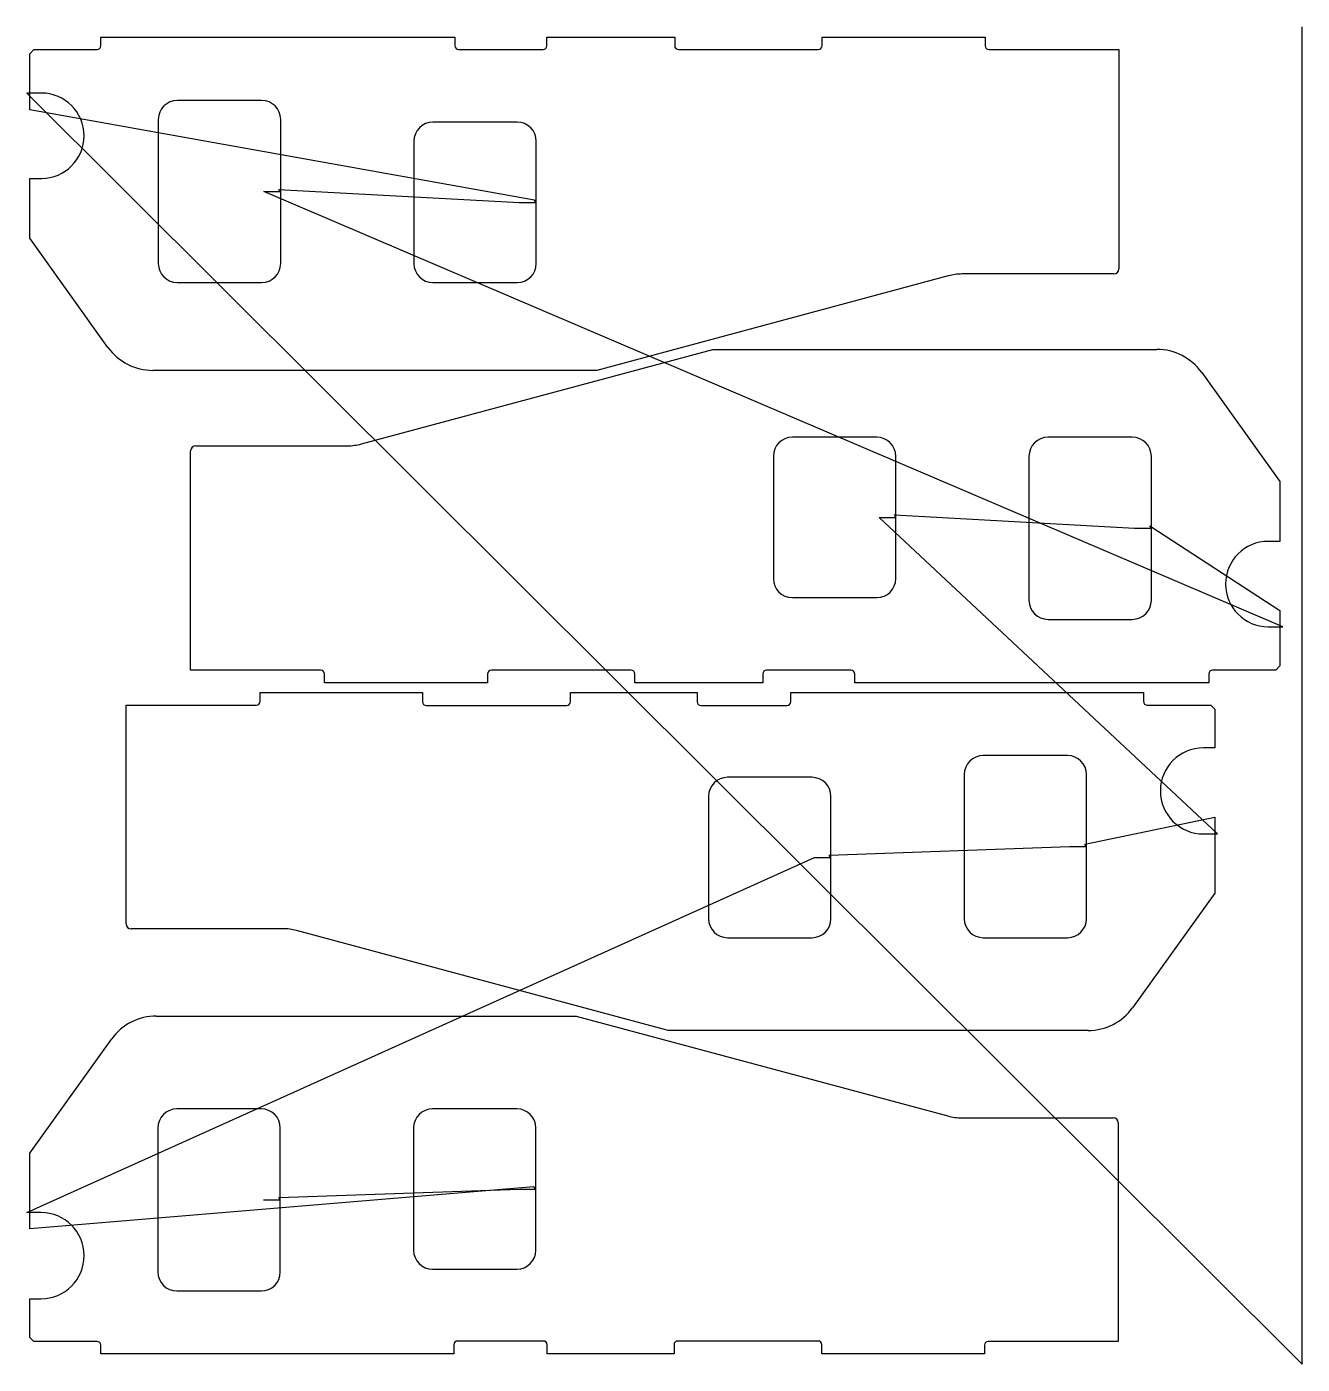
# Model space of a CAD drawing. Header units: metres. Extents: x 14 to 2359, y 0 to 2460.
import ezdxf

# ---------------------------------------------------------------- set-up
doc = ezdxf.new("R2010")
doc.units = ezdxf.units.M

msp = doc.modelspace()

# ---------------------------------------------------------------- linework, layer by layer
at = {"layer": 'TOOL_0'}
for p, q in [((2358.949, 2459.001), (2358.949, 2460.001)), ((150, 2425.002), (150, 2441.002)), ((150, 2441.002), (801, 2441.002)), ((801, 2441.002), (801, 2425.002)), ((970, 2425.002), (970, 2441.002)), ((970, 2441.002), (1205, 2441.002)), ((1205, 2441.002), (1205, 2425.002)), ((1476, 2425.002), (1476, 2441.002)), ((1476, 2441.002), (1776, 2441.002)), ((1776, 2441.002), (1776, 2425.002)), ((2358.949, 1.001), (2358.949, 2459.001)), ((19, 2410.123), (26.879, 2418.002)), ((26.879, 2418.002), (143, 2418.002)), ((808, 2418.002), (963, 2418.002)), ((1212, 2418.002), (1469, 2418.002)), ((1783, 2418.002), (2022, 2418.002)), ((2022, 2418.002), (2022, 2014.757)), ((19, 2338.002), (19, 2410.123)), ((19, 2338.001), (13.855, 2338.001)), ((13.855, 2338.001), (2358.949, 0.001)), ((19, 2306.988), (19, 2338.002)), ((40.5, 2338.001), (19, 2338.001)), ((445.5, 2324.502), (290.5, 2324.502)), ((947.514, 2141.228), (19, 2306.988)), ((255.5, 2289.502), (255.5, 2024.502)), ((480.5, 2157.002), (480.5, 2289.502)), ((915.5, 2284.502), (760.5, 2284.502)), ((725.5, 2249.502), (725.5, 2024.502)), ((950.5, 2137.002), (950.5, 2249.502)), ((19, 2071.019), (19, 2181.001)), ((19, 2181.001), (40.5, 2181.001)), ((2323.119, 1356.533), (449.485, 2157.002)), ((449.485, 2157.002), (480.5, 2157.002)), ((480.5, 2157.002), (476.784, 2160.542)), ((476.784, 2160.542), (919.907, 2137.002)), ((480.5, 2024.502), (480.5, 2157.002)), ((950.5, 2137.002), (947.514, 2141.228)), ((919.907, 2137.002), (950.5, 2137.002)), ((950.5, 2024.502), (950.5, 2137.002)), ((162.946, 1870.342), (19, 2071.019)), ((1708.122, 2001.872), (1062.121, 1828.002)), ((2012.5, 2005.257), (1733.722, 2005.257)), ((290.5, 1989.502), (445.5, 1989.502)), ((760.5, 1989.502), (915.5, 1989.502)), ((628.843, 1692.662), (1274.844, 1866.533)), ((1274.844, 1866.533), (2091.543, 1866.533)), ((1062.121, 1828.002), (245.422, 1828.002)), ((2174.019, 1824.193), (2317.965, 1623.515)), ((1576.465, 1705.032), (1421.465, 1705.032)), ((2046.465, 1705.032), (1891.465, 1705.032)), ((314.965, 1276.532), (314.965, 1679.777)), ((324.465, 1689.277), (603.243, 1689.277)), ((1386.465, 1670.032), (1386.465, 1445.032)), ((1611.465, 1557.532), (1611.465, 1670.032)), ((1856.465, 1670.032), (1856.465, 1405.032)), ((2081.465, 1537.532), (2081.465, 1670.032)), ((2317.965, 1623.515), (2317.965, 1513.533)), ((2203.267, 975.274), (1581.298, 1557.532)), ((1581.298, 1557.532), (1611.465, 1557.532)), ((1611.465, 1557.532), (1609.447, 1562.379)), ((1609.447, 1562.379), (2050.776, 1537.532)), ((1611.465, 1445.032), (1611.465, 1557.532)), ((2050.776, 1537.532), (2081.465, 1537.532)), ((2081.465, 1537.532), (2078.634, 1542.04)), ((2078.634, 1542.04), (2317.965, 1386.555)), ((2081.465, 1405.032), (2081.465, 1537.532)), ((2317.965, 1513.533), (2296.465, 1513.533)), ((1421.465, 1410.032), (1576.465, 1410.032)), ((2317.965, 1386.555), (2317.965, 1356.532)), ((1891.465, 1370.032), (2046.465, 1370.032)), ((2296.465, 1356.533), (2317.965, 1356.533)), ((2317.965, 1356.533), (2323.119, 1356.533)), ((2317.965, 1356.532), (2317.965, 1284.411)), ((2317.965, 1284.411), (2310.086, 1276.532)), ((553.965, 1276.532), (314.965, 1276.532)), ((560.965, 1253.532), (560.965, 1269.532)), ((860.965, 1269.532), (860.965, 1253.532)), ((1124.965, 1276.532), (867.965, 1276.532)), ((1131.965, 1253.532), (1131.965, 1269.532)), ((1366.965, 1269.532), (1366.965, 1253.532)), ((1528.965, 1276.532), (1373.965, 1276.532)), ((1535.965, 1253.532), (1535.965, 1269.532)), ((2186.965, 1269.532), (2186.965, 1253.532)), ((2310.086, 1276.532), (2193.965, 1276.532)), ((442.571, 1219.274), (442.571, 1235.274)), ((442.571, 1235.274), (741.321, 1235.274)), ((860.965, 1253.532), (560.965, 1253.532)), ((741.321, 1235.274), (741.321, 1218.524)), ((1013.321, 1218.524), (1013.321, 1235.274)), ((1013.321, 1235.274), (1246.321, 1235.274)), ((1366.965, 1253.532), (1131.965, 1253.532)), ((1246.321, 1235.274), (1246.321, 1218.524)), ((1418.321, 1218.524), (1418.321, 1235.274)), ((1418.321, 1235.274), (2067.071, 1235.274)), ((2186.965, 1253.532), (1535.965, 1253.532)), ((2067.071, 1235.274), (2067.071, 1219.274)), ((196.571, 809.779), (196.571, 1212.274)), ((196.571, 1212.274), (435.571, 1212.274)), ((748.321, 1211.524), (1006.321, 1211.524)), ((1253.321, 1211.524), (1411.321, 1211.524)), ((2074.071, 1212.274), (2190.632, 1212.274)), ((2190.632, 1212.274), (2198.071, 1204.835)), ((2198.071, 1204.835), (2198.071, 1133.774)), ((2198.071, 1133.774), (2177.321, 1133.774)), ((1927.321, 1119.522), (1772.321, 1119.522)), ((1737.321, 1084.522), (1737.321, 819.522)), ((1962.321, 952.022), (1962.321, 1084.522)), ((1457.321, 1079.522), (1302.321, 1079.522)), ((1267.321, 1044.522), (1267.321, 819.522)), ((1492.321, 932.022), (1492.321, 1044.522)), ((1959.373, 956.31), (2198.071, 1006.376)), ((2198.071, 1006.376), (2198.071, 975.273)), ((2177.321, 975.274), (2198.071, 975.274)), ((2198.071, 975.274), (2203.267, 975.274)), ((2198.071, 975.273), (2198.071, 866.282)), ((1489.346, 936.379), (1930.808, 952.022)), ((1492.321, 932.022), (1489.346, 936.379)), ((1930.808, 952.022), (1962.321, 952.022)), ((1962.321, 952.022), (1959.373, 956.31)), ((1962.321, 819.522), (1962.321, 952.022)), ((13.6, 279), (1461.901, 932.022)), ((1461.901, 932.022), (1492.321, 932.022)), ((1492.321, 819.522), (1492.321, 932.022)), ((2198.071, 866.282), (2047.092, 655.8)), ((484.099, 801.029), (205.321, 801.029)), ((1192.953, 613.773), (509.894, 797.618)), ((1302.321, 784.522), (1457.321, 784.522)), ((1772.321, 784.522), (1927.321, 784.522)), ((251.846, 640.501), (1024.119, 640.501)), ((1024.119, 640.501), (1707.178, 456.656)), ((19, 387.992), (169.979, 598.474)), ((1965.225, 613.773), (1192.953, 613.773)), ((444.75, 469.751), (289.75, 469.751)), ((914.75, 469.751), (759.75, 469.751)), ((1732.973, 453.245), (2011.751, 453.245)), ((2020.501, 444.495), (2020.501, 42)), ((254.75, 434.751), (254.75, 169.751)), ((479.75, 302.251), (479.75, 434.751)), ((724.75, 434.751), (724.75, 209.751)), ((949.75, 322.251), (949.75, 434.751)), ((19, 279.001), (19, 387.992)), ((946.211, 326.123), (19, 248.988)), ((476.953, 306.728), (919.712, 322.251)), ((919.712, 322.251), (949.75, 322.251)), ((949.75, 322.251), (946.211, 326.123)), ((949.75, 209.751), (949.75, 322.251)), ((449.165, 302.251), (479.75, 302.251)), ((479.75, 302.251), (476.953, 306.728)), ((479.75, 169.751), (479.75, 302.251)), ((19.001, 279), (13.6, 279)), ((19, 248.988), (19, 279.001)), ((39.751, 279), (19.001, 279)), ((759.75, 174.751), (914.75, 174.751)), ((289.75, 134.751), (444.75, 134.751)), ((19.001, 49.439), (19.001, 120.5)), ((19.001, 120.5), (39.751, 120.5)), ((26.44, 42), (19.001, 49.439)), ((143.001, 42), (26.44, 42)), ((150.001, 19), (150.001, 35)), ((798.751, 35.75), (798.751, 19)), ((963.751, 42.75), (805.751, 42.75)), ((970.751, 19), (970.751, 35.75)), ((1203.751, 35.75), (1203.751, 19)), ((1468.751, 42.75), (1210.751, 42.75)), ((1475.751, 19), (1475.751, 35.75)), ((1774.501, 35), (1774.501, 19)), ((2020.501, 42), (1781.501, 42)), ((798.751, 19), (150.001, 19)), ((1203.751, 19), (970.751, 19)), ((1774.501, 19), (1475.751, 19)), ((2358.949, 0.001), (2358.949, 1.001)), ((2358.949, 1.001), (2358.949, 0.001)), ((2358.949, 0.001), (2358.949, 1.001))]:
    msp.add_line(p, q, dxfattribs=at)
for centre, radius, start, end in [((143, 2425.002), 7, 270, 0), ((808, 2425.002), 7, 180, 270), ((963, 2425.002), 7, 270, 0), ((1212, 2425.002), 7, 180, 270), ((1469, 2425.002), 7, 270, 0), ((1783, 2425.002), 7, 180, 270), ((40.5, 2259.501), 78.5, 270, 90), ((290.5, 2289.502), 35, 90, 180), ((445.5, 2289.502), 35, 0, 90), ((760.5, 2249.502), 35, 90, 180), ((915.5, 2249.502), 35, 0, 90), ((290.5, 2024.502), 35, 180, 270), ((445.5, 2024.502), 35, 270, 0), ((760.5, 2024.502), 35, 180, 270), ((915.5, 2024.502), 35, 270, 0), ((1733.722, 1906.757), 98.5, 90, 105.06406), ((2012.5, 2014.757), 9.5, 270, 0), ((245.422, 1929.502), 101.5, 215.651858, 270), ((2091.543, 1765.033), 101.5, 35.651858, 90), ((1421.465, 1670.032), 35, 90, 180), ((1576.465, 1670.032), 35, 0, 90), ((1891.465, 1670.032), 35, 90, 180), ((2046.465, 1670.032), 35, 0, 90), ((324.465, 1679.777), 9.5, 90, 180), ((603.243, 1787.777), 98.5, 270, 285.06406), ((2296.465, 1435.033), 78.5, 90, 270), ((1421.465, 1445.032), 35, 180, 270), ((1576.465, 1445.032), 35, 270, 0), ((1891.465, 1405.032), 35, 180, 270), ((2046.465, 1405.032), 35, 270, 0), ((553.965, 1269.532), 7, 0, 90), ((867.965, 1269.532), 7, 90, 180), ((1124.965, 1269.532), 7, 0, 90), ((1373.965, 1269.532), 7, 90, 180), ((1528.965, 1269.532), 7, 0, 90), ((2193.965, 1269.532), 7, 90, 180), ((435.571, 1219.274), 7, 270, 0), ((748.321, 1218.524), 7, 180, 270), ((1006.321, 1218.524), 7, 270, 0), ((1253.321, 1218.524), 7, 180, 270), ((1411.321, 1218.524), 7, 270, 0), ((2074.071, 1219.274), 7, 180, 270), ((2177.321, 1054.524), 79.25, 90, 270), ((1772.321, 1084.522), 35, 90, 180), ((1927.321, 1084.522), 35, 0, 90), ((1302.321, 1044.522), 35, 90, 180), ((1457.321, 1044.522), 35, 0, 90), ((1302.321, 819.522), 35, 180, 270), ((1457.321, 819.522), 35, 270, 0), ((1772.321, 819.522), 35, 180, 270), ((1927.321, 819.522), 35, 270, 0), ((205.321, 809.779), 8.75, 180, 270), ((484.099, 701.776), 99.253, 74.936314, 90), ((251.846, 539.751), 100.75, 90, 144.348218), ((1965.225, 714.523), 100.75, 270, 324.348218), ((289.75, 434.751), 35, 90, 180), ((444.75, 434.751), 35, 0, 90), ((759.75, 434.751), 35, 90, 180), ((914.75, 434.751), 35, 0, 90), ((1732.973, 552.498), 99.253, 254.936314, 270), ((2011.751, 444.495), 8.75, 0, 90), ((39.751, 199.75), 79.25, 270, 90), ((759.75, 209.751), 35, 180, 270), ((914.75, 209.751), 35, 270, 0), ((289.75, 169.751), 35, 180, 270), ((444.75, 169.751), 35, 270, 0), ((143.001, 35), 7, 0, 90), ((805.751, 35.75), 7, 90, 180), ((963.751, 35.75), 7, 0, 90), ((1210.751, 35.75), 7, 90, 180), ((1468.751, 35.75), 7, 0, 90), ((1781.501, 35), 7, 90, 180)]:
    msp.add_arc(centre, radius, start, end, dxfattribs=at)

doc.saveas('drawing.dxf')
